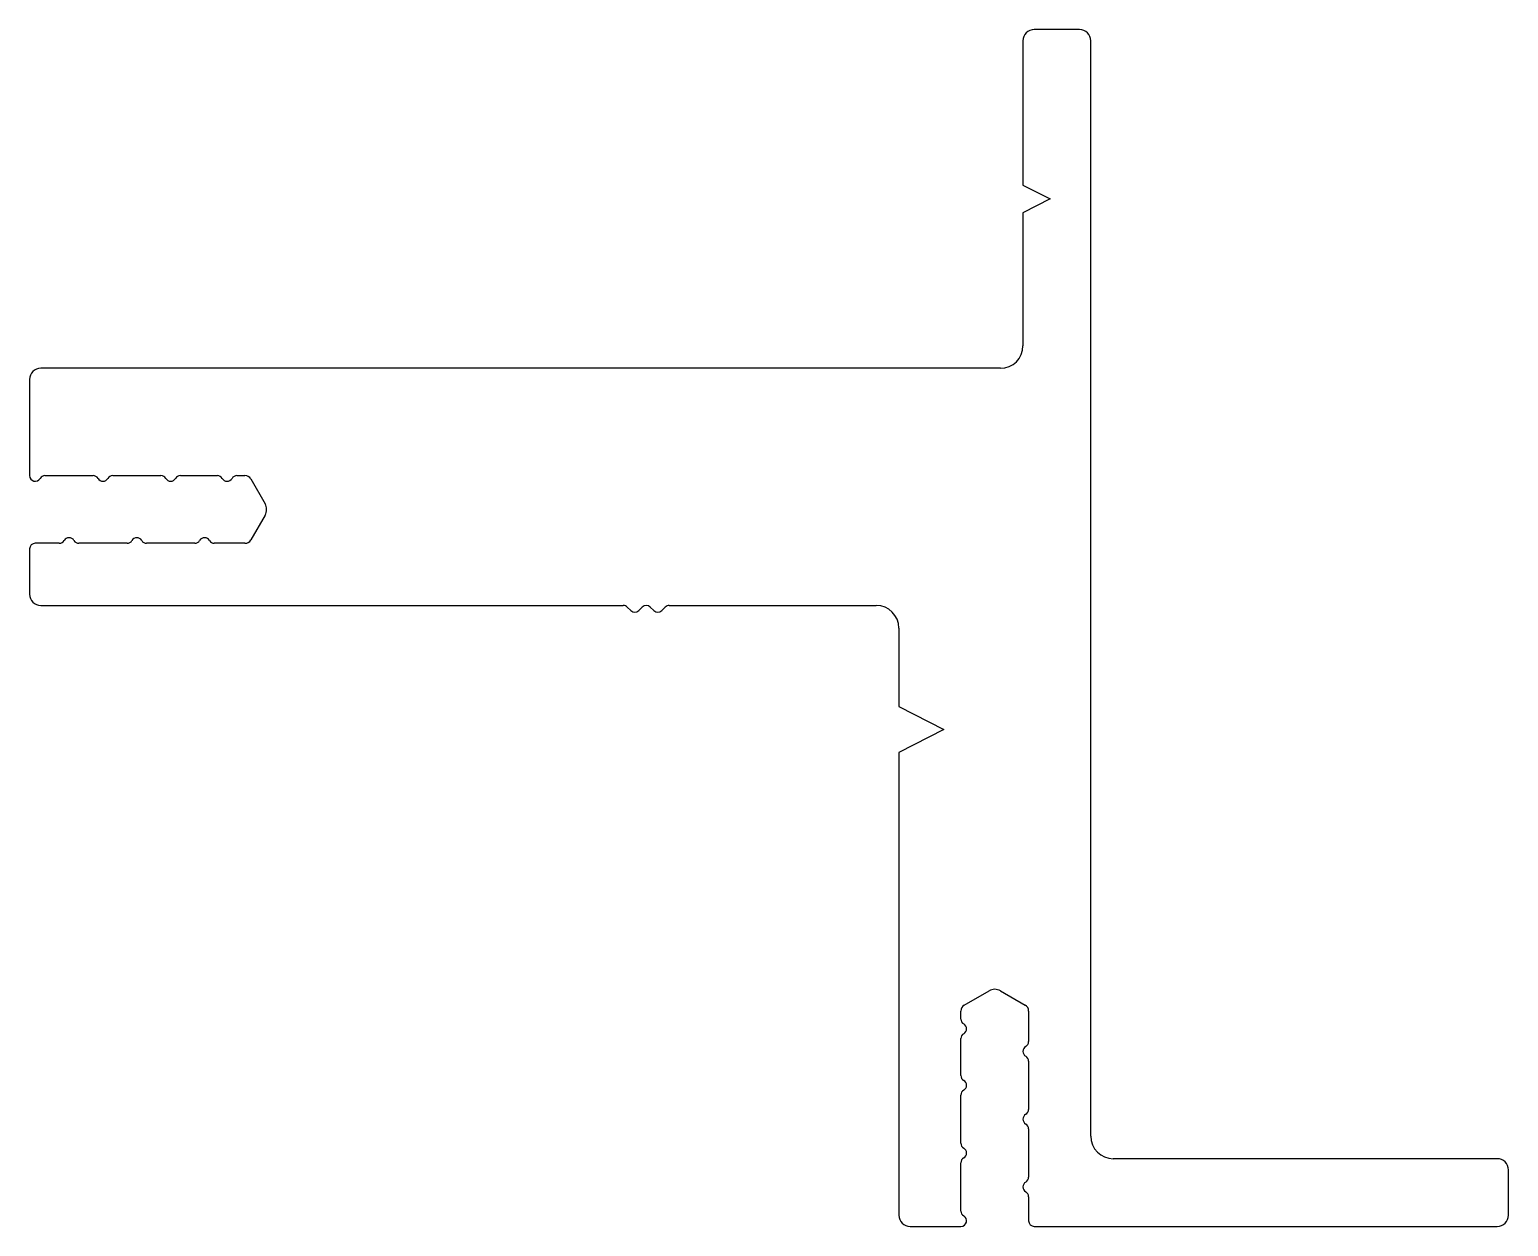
# Model space of a CAD drawing. Extents: x 6.5 to 72, y 1.8 to 54.8.
import ezdxf

# ---------------------------------------------------------------- set-up
doc = ezdxf.new("R2010")
doc.units = 0
doc.layers.get('0').update_dxf_attribs({"linetype": 'CONTINUOUS'})

msp = doc.modelspace()

# ---------------------------------------------------------------- linework, layer by layer
for p, q in [((53.037, 54.833), (51.037, 54.833)), ((50.537, 54.333), (50.537, 47.945)), ((53.537, 5.833), (53.537, 54.333)), ((50.537, 47.945), (51.737, 47.333)), ((51.737, 47.333), (50.537, 46.722)), ((50.537, 46.722), (50.537, 40.833)), ((6.537, 39.333), (6.537, 35.083)), ((49.537, 39.833), (7.037, 39.833)), ((7.22, 35.083), (9.354, 35.083)), ((10.22, 35.083), (12.354, 35.083)), ((13.22, 35.083), (14.854, 35.083)), ((15.72, 35.083), (16.076, 35.083)), ((16.335, 34.933), (16.97, 33.833)), ((16.97, 33.333), (16.335, 32.233)), ((6.537, 31.833), (6.537, 29.833)), ((7.854, 32.083), (6.787, 32.083)), ((10.854, 32.083), (8.72, 32.083)), ((13.854, 32.083), (11.72, 32.083)), ((16.076, 32.083), (14.72, 32.083)), ((7.037, 29.333), (32.835, 29.333)), ((33.012, 29.26), (33.167, 29.105)), ((33.521, 29.105), (33.677, 29.26)), ((34.03, 29.26), (34.186, 29.105)), ((34.539, 29.105), (34.695, 29.26)), ((34.872, 29.333), (44.037, 29.333)), ((45.037, 28.333), (45.037, 24.852)), ((45.037, 24.852), (47.037, 23.833)), ((47.037, 23.833), (45.037, 22.814)), ((45.037, 22.814), (45.037, 2.333)), ((47.937, 11.631), (49.037, 12.266)), ((49.537, 12.266), (50.637, 11.631)), ((47.787, 11.016), (47.787, 11.371)), ((50.787, 11.371), (50.787, 10.016)), ((47.787, 8.516), (47.787, 10.15)), ((50.787, 9.15), (50.787, 7.016)), ((47.787, 5.516), (47.787, 7.65)), ((50.787, 6.15), (50.787, 4.016)), ((47.787, 2.516), (47.787, 4.65)), ((71.538, 4.833), (54.537, 4.833)), ((72.038, 2.333), (72.038, 4.333)), ((50.787, 3.15), (50.787, 2.083)), ((45.537, 1.833), (47.787, 1.833)), ((51.037, 1.833), (71.538, 1.833))]:
    msp.add_line(p, q)
for centre, radius, start, end in [((51.037, 54.333), 0.5, 90, 180), ((53.037, 54.333), 0.5, 0, 90), ((49.537, 40.833), 1, 270, 0), ((7.037, 39.333), 0.5, 90, 180), ((6.787, 35.083), 0.25, 180, 330), ((7.22, 34.833), 0.25, 90, 150), ((9.354, 34.833), 0.25, 30, 90), ((9.787, 35.083), 0.25, 210, 330), ((10.22, 34.833), 0.25, 90, 150), ((12.354, 34.833), 0.25, 30, 90), ((12.787, 35.083), 0.25, 210, 330), ((13.22, 34.833), 0.25, 90, 150), ((14.854, 34.833), 0.25, 30, 90), ((15.287, 35.083), 0.25, 210, 330), ((15.72, 34.833), 0.25, 90, 150), ((16.076, 34.783), 0.3, 30, 90), ((16.537, 33.583), 0.5, 330, 30), ((7.854, 32.333), 0.25, 270, 330), ((8.287, 32.083), 0.25, 30, 150), ((8.72, 32.333), 0.25, 210, 270), ((10.854, 32.333), 0.25, 270, 330), ((11.287, 32.083), 0.25, 30, 150), ((11.72, 32.333), 0.25, 210, 270), ((13.854, 32.333), 0.25, 270, 330), ((14.287, 32.083), 0.25, 30, 150), ((14.72, 32.333), 0.25, 210, 270), ((16.076, 32.383), 0.3, 270, 330), ((6.787, 31.833), 0.25, 90, 180), ((7.037, 29.833), 0.5, 180, 270), ((32.835, 29.083), 0.25, 45, 90), ((33.344, 29.281), 0.25, 225, 315), ((33.853, 29.083), 0.25, 45, 135), ((34.362, 29.281), 0.25, 225, 315), ((34.872, 29.083), 0.25, 90, 135), ((44.037, 28.333), 1, 360, 90), ((49.287, 11.833), 0.5, 60, 120), ((48.087, 11.371), 0.3, 120, 180), ((50.487, 11.371), 0.3, 0, 60), ((48.037, 11.016), 0.25, 180, 240), ((47.787, 10.583), 0.25, 300, 60), ((48.037, 10.15), 0.25, 120, 180), ((50.537, 10.016), 0.25, 300, 0), ((50.787, 9.583), 0.25, 120, 240), ((50.537, 9.15), 0.25, 360, 60), ((48.037, 8.516), 0.25, 180, 240), ((48.037, 7.65), 0.25, 120, 180), ((47.787, 8.083), 0.25, 300, 60), ((50.787, 6.583), 0.25, 120, 240), ((50.537, 7.016), 0.25, 300, 0), ((50.537, 6.15), 0.25, 0, 60), ((48.037, 5.516), 0.25, 180, 240), ((47.787, 5.083), 0.25, 300, 60), ((54.537, 5.833), 1, 180, 270), ((48.037, 4.65), 0.25, 120, 180), ((71.538, 4.333), 0.5, 0, 90), ((50.537, 4.016), 0.25, 300, 0), ((50.787, 3.583), 0.25, 120, 240), ((50.537, 3.15), 0.25, 360, 60), ((45.537, 2.333), 0.5, 180, 270), ((48.037, 2.516), 0.25, 180, 240), ((47.787, 2.083), 0.25, 270, 60), ((51.037, 2.083), 0.25, 180, 270), ((71.538, 2.333), 0.5, 270, 360)]:
    msp.add_arc(centre, radius, start, end)

doc.saveas('drawing.dxf')
